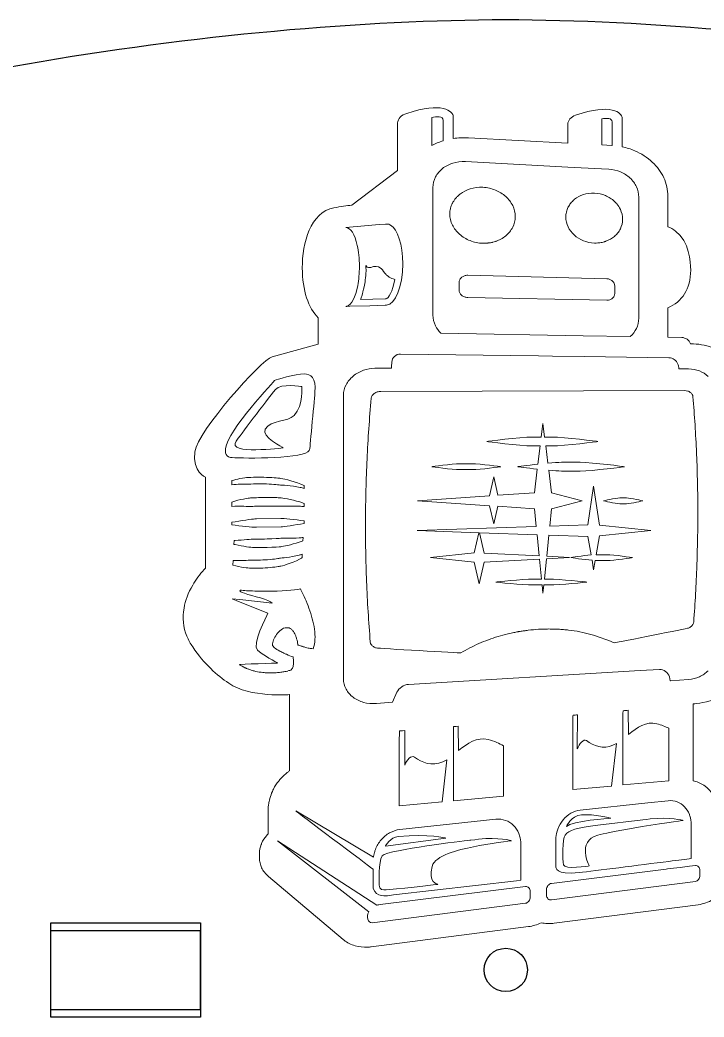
# Model space of a CAD drawing. Header units: millimetres. Extents: x 116 to 1400, y -150 to 993.
# Drawn here: x 1196 to 1241, y -14.9 to 50.6 of the extents above; entities that cross this region are included whole.
import ezdxf

# ---------------------------------------------------------------- set-up
doc = ezdxf.new("R2010")
doc.units = ezdxf.units.MM
for name, color, linetype in [('CHANGED_PARTS', 3, 'Continuous'), ('CUTS', 1, 'Continuous'), ('ORIGIONAL_PARTS_THAT_WERE_', 6, 'Continuous')]:
    doc.layers.add(name, color=color, linetype=linetype)
doc.layers.add('Text', color=5, linetype='Continuous', lineweight=0)

msp = doc.modelspace()

# ---------------------------------------------------------------- linework, layer by layer
at = {"layer": 'CHANGED_PARTS'}
for p, q in [((1198.045, -14.419), (1198.045, -9.219)), ((1198.045, -9.219), (1207.895, -9.219)), ((1207.895, -14.419), (1207.895, -9.219)), ((1198.045, -14.419), (1207.895, -14.419))]:
    msp.add_line(p, q, dxfattribs=at)
at = {"layer": 'CUTS', "color": 1}
for points in [[(1227.952, 50.624), (1209.422, 50.624), (1182.244, 46.526), (1168.112, 39.541)], [(1287.791, 39.541), (1273.66, 46.526), (1246.482, 50.624), (1227.952, 50.624)], [(1226.546, -11.819), (1226.546, -11.032), (1227.183, -10.395), (1227.97, -10.395)], [(1227.97, -10.395), (1228.757, -10.395), (1229.395, -11.032), (1229.395, -11.819)], [(1227.97, -13.244), (1227.183, -13.244), (1226.546, -12.606), (1226.546, -11.819)], [(1229.395, -11.819), (1229.395, -12.606), (1228.757, -13.244), (1227.97, -13.244)]]:
    msp.add_open_spline(points, degree=3, dxfattribs=at)
at = {"layer": 'ORIGIONAL_PARTS_THAT_WERE_', "color": 6}
msp.add_lwpolyline([(1198.045, -8.72), (1207.895, -8.72), (1207.895, -14.919), (1198.045, -14.919), (1198.045, -8.72), (1198.045, -8.72)], dxfattribs=at)
at = {"layer": 'Text', "color": 5}
for points in [[(1223.101, 42.364), (1223.101, 44.221), (1223.101, 44.221)], [(1224.517, 42.829), (1224.517, 44.272)], [(1234.946, 42.377), (1234.29, 42.412), (1234.29, 44.131), (1234.29, 44.13)], [(1235.63, 42.284), (1235.63, 44.169)], [(1220.861, 43.853), (1220.861, 40.955)], [(1232.052, 43.773), (1232.052, 42.53), (1225.515, 42.878)], [(1225.326, 41.312), (1232.052, 40.957), (1234.268, 40.841), (1234.755, 40.815)], [(1220.856, 40.735), (1217.844, 38.452)], [(1223.182, 31.228), (1223.182, 39.602)], [(1236.721, 38.98), (1236.721, 31.02)], [(1238.636, 37.026), (1238.636, 38.891), (1238.64, 39.032)], [(1217.447, 36.99), (1218.672, 37.089), (1218.672, 37.09)], [(1218.672, 37.09), (1219.652, 37.17), (1220.065, 37.203)], [(1234.618, 33.609), (1225.472, 33.839)], [(1224.906, 33.371), (1224.906, 32.873)], [(1235.146, 32.651), (1235.146, 33.131)], [(1218.411, 32.247), (1220.051, 32.297)], [(1225.472, 32.383), (1234.618, 32.2)], [(1220.058, 31.871), (1220.051, 31.871), (1219.029, 31.84), (1217.726, 31.8), (1217.462, 31.793)], [(1220.063, 31.871), (1220.061, 31.871)], [(1220.127, 31.875), (1220.127, 31.875), (1220.102, 31.875)], [(1239.546, 29.751), (1238.636, 29.767), (1238.636, 31.706)], [(1215.644, 31.038), (1215.644, 29.317), (1212.606, 28.489)], [(1236.162, 29.813), (1233.056, 29.869), (1223.698, 30.041)], [(1221.045, 28.662), (1230.135, 28.537), (1231.037, 28.525), (1233.177, 28.495), (1234.535, 28.476), (1238.706, 28.419)], [(1219.461, 27.738), (1220.454, 27.734)], [(1220.449, 27.852), (1220.472, 28.139)], [(1239.332, 27.888), (1239.354, 27.767)], [(1239.359, 27.684), (1239.998, 27.684)], [(1239.742, 26.262), (1219.759, 26.205)], [(1217.295, 7.327), (1217.295, 25.94)], [(1229.737, 23.209), (1230.31, 23.209), (1230.419, 24.092), (1230.528, 23.209), (1230.991, 23.209)], [(1230.091, 21.425), (1230.238, 22.622), (1229.737, 22.622)], [(1230.991, 22.622), (1230.6, 22.622), (1230.74, 21.492)], [(1229.782, 13.863), (1230.326, 13.863), (1230.193, 15.178), (1226.543, 14.98), (1226.22, 13.561), (1225.897, 14.98), (1223.023, 15.285), (1225.897, 15.589), (1226.2, 16.921), (1222.141, 17.059), (1229.976, 17.324), (1229.859, 18.488), (1227.445, 18.653), (1227.182, 17.498), (1226.91, 18.69), (1222.165, 19.016), (1226.896, 19.341), (1227.182, 20.598), (1227.46, 19.38), (1229.859, 19.545), (1230.05, 21.098)], [(1224.975, 21.448), (1225.757, 21.448)], [(1225.757, 21.068), (1224.975, 21.068)], [(1230.797, 21.023), (1230.979, 19.545), (1233.01, 19.016), (1230.979, 18.488), (1230.865, 17.354), (1233.372, 17.438), (1233.752, 19.975), (1234.136, 17.412), (1237.52, 17.059), (1234.13, 16.706), (1233.92, 15.474), (1233.924, 15.474), (1233.924, 15.473)], [(1231.65, 21.545), (1232.86, 21.545)], [(1232.86, 20.974), (1231.65, 20.974)], [(1208.22, 20.577), (1208.22, 16.222)], [(1209.947, 20.059), (1209.947, 20.342)], [(1211.017, 20.11), (1210.501, 20.105)], [(1214.707, 20.014), (1214.707, 19.828)], [(1235.47, 19.204), (1235.82, 19.204), (1235.82, 19.204)], [(1235.82, 19.204), (1235.912, 19.204)], [(1209.947, 18.642), (1209.947, 18.934)], [(1214.707, 18.845), (1214.707, 18.636)], [(1235.912, 18.823), (1235.47, 18.823)], [(1211.463, 17.822), (1211.577, 17.825), (1213.188, 17.856)], [(1214.707, 17.701), (1214.707, 17.521)], [(1209.947, 17.431), (1209.947, 17.605), (1209.947, 17.605)], [(1213.207, 17.308), (1211.577, 17.276), (1211.483, 17.272)], [(1210.086, 16.152), (1210.099, 16.408)], [(1214.641, 16.602), (1214.631, 16.387)], [(1226.24, 16.915), (1226.543, 15.584), (1230.171, 15.388), (1230.03, 16.787), (1226.24, 16.915)], [(1233.587, 15.457), (1233.379, 16.679), (1230.806, 16.766), (1230.665, 15.366), (1232.17, 15.285), (1230.648, 15.202), (1230.513, 13.863), (1230.81, 13.863)], [(1208.213, 16.091), (1208.224, 15.219)], [(1208.22, 15.133), (1208.22, 14.59)], [(1210.019, 14.792), (1210.033, 15.091)], [(1214.587, 15.509), (1214.576, 15.279)], [(1233.856, 15.095), (1233.752, 14.483), (1233.646, 15.107)], [(1233.924, 15.473), (1234.618, 15.473)], [(1234.618, 15.092), (1233.924, 15.092)], [(1230.81, 13.483), (1230.475, 13.483), (1230.419, 12.935), (1230.365, 13.483), (1229.782, 13.483)], [(1212.321, 11.622), (1210.399, 12.407), (1209.98, 12.577), (1210.475, 12.523), (1212.597, 12.292)], [(1231.357, 10.575), (1231.352, 10.575)], [(1228.788, 10.411), (1228.792, 10.411)], [(1215.313, 9.293), (1215.306, 9.293)], [(1210.808, 8.047), (1210.812, 8.047)], [(1238.078, 7.931), (1236.809, 7.855), (1221.569, 6.951)], [(1212.477, 7.702), (1212.473, 7.702)], [(1238.797, 7.188), (1238.735, 7.445)], [(1239.998, 7.264), (1238.8, 7.173)], [(1213.756, 6.276), (1213.756, 1.273)], [(1220.817, 6.434), (1220.522, 5.78)], [(1220.519, 5.772), (1219.461, 5.691)], [(1236.017, 5.248), (1236.052, 3.665)], [(1240.291, 0.616), (1240.291, 5.669)], [(1235.059, 2.968), (1235.252, 3.055), (1234.935, 0.266), (1232.385, 0.031), (1232.385, 4.799)], [(1232.692, 4.947), (1232.68, 2.715)], [(1235.677, 0.335), (1235.677, 5.09)], [(1224.538, -0.698), (1224.54, 4.17)], [(1224.834, 4.201), (1224.869, 2.594)], [(1238.702, 4.061), (1238.702, 0.614), (1235.677, 0.335), (1235.677, 0.335)], [(1223.827, 1.862), (1224.107, 1.988), (1223.786, -0.768), (1220.957, -1.029), (1220.957, 3.125), (1220.981, 3.888)], [(1221.343, 3.919), (1221.332, 1.636)], [(1227.823, 2.912), (1227.823, -0.395), (1224.538, -0.698), (1224.538, -0.698)], [(1232.873, -1.319), (1237.312, -0.843), (1238.652, -0.7)], [(1212.343, -1.321), (1212.343, -2.887)], [(1214.166, -1.37), (1219.273, -4.398), (1219.273, -4.398)], [(1221.013, -2.594), (1227.316, -1.92)], [(1237.47, -1.898), (1237.225, -1.927), (1236.998, -1.954), (1236.996, -1.954), (1234.021, -2.306)], [(1240.17, -2.261), (1240.17, -4.493)], [(1220.055, -3.686), (1224.027, -3.149)], [(1226.185, -3.232), (1225.94, -3.261), (1225.675, -3.292), (1225.672, -3.292)], [(1231.27, -5.043), (1231.27, -3.272)], [(1218.966, -7.997), (1212.962, -3.345), (1219.486, -7.562)], [(1228.965, -3.539), (1228.965, -5.924), (1228.678, -5.958), (1220.586, -6.894), (1220.198, -6.94)], [(1211.774, -4.155), (1211.774, -4.458)], [(1219.262, -6.475), (1219.262, -5.208)], [(1230.977, -6.133), (1238.515, -5.196), (1238.62, -5.181), (1238.777, -5.164), (1239.444, -5.081), (1240.06, -5.003), (1240.445, -4.955), (1240.445, -4.955)], [(1212.365, -5.68), (1217.281, -9.814)], [(1240.741, -5.28), (1240.741, -5.613)], [(1219.72, -7.53), (1229.265, -6.345)], [(1230.655, -6.892), (1230.655, -6.545)], [(1240.445, -6.008), (1230.977, -7.222)], [(1229.589, -6.68), (1229.589, -7.027), (1229.589, -7.027)], [(1229.265, -7.442), (1219.186, -8.736)], [(1231.166, -8.753), (1240.629, -7.532)], [(1219.129, -10.307), (1229.462, -8.972)]]:
    msp.add_lwpolyline(points, dxfattribs=at)
for points in [[(1224.517, 44.272), (1224.517, 44.628), (1223.787, 45.265), (1221.457, 44.478)], [(1235.63, 44.169), (1235.63, 44.525), (1234.9, 45.162), (1232.57, 44.375)], [(1221.457, 44.478), (1221.128, 44.396), (1220.861, 44.117), (1220.861, 43.853)], [(1223.101, 44.221), (1223.424, 44.281), (1223.856, 44.307), (1223.856, 44.02)], [(1223.856, 44.02), (1223.856, 43.716), (1223.858, 43.08), (1223.86, 42.681)], [(1232.555, 44.368), (1232.27, 44.261), (1232.052, 44.012), (1232.052, 43.773)], [(1232.57, 44.375), (1232.562, 44.372), (1232.559, 44.371), (1232.555, 44.368)], [(1234.29, 44.13), (1234.601, 44.179), (1234.967, 44.181), (1234.967, 43.916)], [(1234.967, 43.916), (1234.967, 43.553), (1234.973, 42.712), (1234.973, 42.374)], [(1223.859, 42.681), (1223.592, 42.599), (1223.34, 42.491), (1223.101, 42.364)], [(1225.515, 42.878), (1225.175, 42.897), (1224.841, 42.878), (1224.517, 42.829)], [(1234.973, 42.374), (1234.964, 42.374), (1234.955, 42.377), (1234.946, 42.377)], [(1236.461, 42.027), (1236.195, 42.141), (1235.917, 42.224), (1235.63, 42.284)], [(1237.614, 41.28), (1237.285, 41.59), (1236.896, 41.842), (1236.461, 42.027)], [(1224.497, 41.213), (1224.752, 41.292), (1225.032, 41.327), (1225.326, 41.312)], [(1220.861, 40.955), (1220.861, 40.891), (1220.856, 40.735), (1220.856, 40.735)], [(1223.352, 40.303), (1223.462, 40.515), (1223.619, 40.703), (1223.814, 40.858)], [(1223.814, 40.858), (1224.009, 41.013), (1224.24, 41.134), (1224.497, 41.213)], [(1234.755, 40.815), (1235.03, 40.804), (1235.287, 40.739), (1235.523, 40.638)], [(1235.523, 40.638), (1235.759, 40.538), (1235.971, 40.401), (1236.148, 40.233)], [(1238.366, 40.256), (1238.19, 40.632), (1237.937, 40.977), (1237.614, 41.28)], [(1223.182, 39.602), (1223.182, 39.853), (1223.243, 40.088), (1223.352, 40.303)], [(1236.148, 40.233), (1236.326, 40.068), (1236.47, 39.874), (1236.567, 39.661)], [(1238.64, 39.032), (1238.64, 39.451), (1238.547, 39.863), (1238.366, 40.256)], [(1225.622, 39.514), (1225.387, 39.442), (1225.177, 39.329), (1224.993, 39.191)], [(1226.461, 39.622), (1226.166, 39.634), (1225.881, 39.597), (1225.622, 39.514)], [(1227.296, 39.439), (1227.04, 39.543), (1226.757, 39.608), (1226.461, 39.622)], [(1227.974, 39.016), (1227.781, 39.19), (1227.552, 39.333), (1227.296, 39.439)], [(1236.567, 39.661), (1236.667, 39.448), (1236.721, 39.218), (1236.721, 38.98)], [(1224.572, 38.746), (1224.539, 38.697), (1224.502, 38.652), (1224.475, 38.599)], [(1224.702, 38.925), (1224.653, 38.868), (1224.613, 38.807), (1224.572, 38.746)], [(1224.827, 39.049), (1224.786, 39.008), (1224.74, 38.968), (1224.702, 38.925)], [(1224.932, 39.152), (1224.894, 39.119), (1224.864, 39.082), (1224.827, 39.049)], [(1224.993, 39.191), (1224.972, 39.176), (1224.951, 39.167), (1224.932, 39.152)], [(1228.429, 38.416), (1228.322, 38.638), (1228.164, 38.842), (1227.974, 39.016)], [(1232.458, 38.797), (1232.386, 38.733), (1232.317, 38.667), (1232.255, 38.592)], [(1232.478, 38.817), (1232.47, 38.811), (1232.465, 38.802), (1232.458, 38.797)], [(1232.505, 38.836), (1232.497, 38.829), (1232.486, 38.824), (1232.478, 38.817)], [(1233.077, 39.143), (1232.862, 39.073), (1232.671, 38.967), (1232.505, 38.836)], [(1233.805, 39.238), (1233.548, 39.251), (1233.301, 39.216), (1233.077, 39.143)], [(1234.528, 39.077), (1234.307, 39.17), (1234.063, 39.225), (1233.805, 39.238)], [(1234.842, 38.912), (1234.743, 38.975), (1234.639, 39.031), (1234.528, 39.077)], [(1235.118, 38.7), (1235.033, 38.777), (1234.941, 38.848), (1234.842, 38.912)], [(1235.267, 38.542), (1235.22, 38.596), (1235.171, 38.65), (1235.118, 38.7)], [(1216.673, 38.276), (1215.124, 37.985), (1214.582, 35.966), (1214.587, 34.323)], [(1217.844, 38.452), (1217.514, 38.417), (1217.13, 38.36), (1216.673, 38.276)], [(1224.335, 38.218), (1224.309, 38.107), (1224.291, 37.989), (1224.291, 37.869)], [(1224.34, 38.252), (1224.339, 38.24), (1224.336, 38.229), (1224.335, 38.218)], [(1224.454, 38.558), (1224.406, 38.46), (1224.367, 38.358), (1224.34, 38.252)], [(1224.464, 38.584), (1224.46, 38.574), (1224.459, 38.565), (1224.454, 38.558)], [(1224.475, 38.599), (1224.472, 38.593), (1224.468, 38.588), (1224.464, 38.584)], [(1228.596, 37.698), (1228.596, 37.95), (1228.535, 38.193), (1228.429, 38.416)], [(1232.067, 38.295), (1232.024, 38.205), (1231.991, 38.111), (1231.965, 38.015)], [(1232.071, 38.31), (1232.07, 38.306), (1232.069, 38.3), (1232.067, 38.295)], [(1232.088, 38.335), (1232.084, 38.326), (1232.076, 38.32), (1232.071, 38.31)], [(1232.231, 38.558), (1232.178, 38.489), (1232.129, 38.413), (1232.088, 38.335)], [(1232.255, 38.592), (1232.248, 38.582), (1232.239, 38.569), (1232.231, 38.558)], [(1235.271, 38.538), (1235.269, 38.538), (1235.269, 38.541), (1235.267, 38.542)], [(1235.513, 38.164), (1235.452, 38.298), (1235.367, 38.422), (1235.271, 38.538)], [(1235.658, 37.525), (1235.658, 37.75), (1235.606, 37.967), (1235.513, 38.164)], [(1224.291, 37.869), (1224.291, 37.615), (1224.353, 37.37), (1224.464, 37.144)], [(1228.429, 36.997), (1228.535, 37.21), (1228.596, 37.447), (1228.596, 37.698)], [(1231.96, 37.984), (1231.938, 37.883), (1231.924, 37.779), (1231.924, 37.674)], [(1231.924, 37.674), (1231.924, 37.446), (1231.977, 37.228), (1232.071, 37.027)], [(1231.965, 38.015), (1231.963, 38.005), (1231.962, 37.994), (1231.96, 37.984)], [(1235.513, 36.899), (1235.606, 37.089), (1235.658, 37.302), (1235.658, 37.525)], [(1218.206, 35.804), (1218.045, 36.52), (1217.764, 36.985), (1217.447, 36.99)], [(1220.065, 37.203), (1220.08, 37.207), (1220.095, 37.207), (1220.11, 37.207)], [(1220.11, 37.207), (1220.124, 37.207), (1220.139, 37.21), (1220.154, 37.21)], [(1220.154, 37.21), (1220.238, 37.207), (1220.319, 37.183), (1220.398, 37.136)], [(1220.398, 37.136), (1220.856, 36.86), (1221.199, 35.853), (1221.197, 34.59)], [(1224.464, 37.144), (1224.575, 36.918), (1224.735, 36.712), (1224.932, 36.538)], [(1227.974, 36.432), (1228.164, 36.591), (1228.322, 36.781), (1228.429, 36.997)], [(1232.071, 37.027), (1232.168, 36.826), (1232.306, 36.642), (1232.478, 36.488)], [(1235.325, 36.608), (1235.4, 36.699), (1235.462, 36.796), (1235.513, 36.899)], [(1239.149, 36.75), (1238.995, 36.867), (1238.82, 36.958), (1238.636, 37.026)], [(1240.138, 34.184), (1240.138, 34.725), (1240.045, 36.06), (1239.149, 36.75)], [(1224.932, 36.538), (1225.129, 36.363), (1225.363, 36.221), (1225.622, 36.117)], [(1225.622, 36.117), (1225.881, 36.015), (1226.166, 35.954), (1226.461, 35.944)], [(1227.11, 36.009), (1227.174, 36.026), (1227.235, 36.043), (1227.296, 36.062)], [(1227.296, 36.062), (1227.309, 36.067), (1227.322, 36.074), (1227.334, 36.08)], [(1227.334, 36.08), (1227.442, 36.116), (1227.547, 36.161), (1227.645, 36.214)], [(1227.645, 36.214), (1227.649, 36.214), (1227.655, 36.218), (1227.66, 36.221)], [(1227.66, 36.221), (1227.772, 36.281), (1227.878, 36.352), (1227.974, 36.432)], [(1232.478, 36.488), (1232.649, 36.332), (1232.85, 36.204), (1233.077, 36.113)], [(1233.077, 36.113), (1233.301, 36.023), (1233.548, 35.968), (1233.805, 35.959)], [(1234.459, 36.044), (1234.477, 36.049), (1234.496, 36.055), (1234.513, 36.06)], [(1234.513, 36.06), (1234.518, 36.063), (1234.524, 36.064), (1234.528, 36.065)], [(1234.528, 36.065), (1234.539, 36.069), (1234.547, 36.073), (1234.556, 36.078)], [(1234.556, 36.078), (1234.767, 36.152), (1234.958, 36.259), (1235.118, 36.394)], [(1235.118, 36.394), (1235.194, 36.46), (1235.262, 36.532), (1235.325, 36.608)], [(1218.348, 34.433), (1218.347, 34.944), (1218.295, 35.411), (1218.206, 35.804)], [(1226.461, 35.944), (1226.561, 35.941), (1226.659, 35.944), (1226.755, 35.954)], [(1226.755, 35.954), (1226.777, 35.958), (1226.8, 35.958), (1226.822, 35.962)], [(1226.822, 35.962), (1226.918, 35.971), (1227.01, 35.986), (1227.099, 36.005)], [(1227.099, 36.005), (1227.104, 36.009), (1227.106, 36.009), (1227.11, 36.009)], [(1233.805, 35.959), (1233.88, 35.956), (1233.953, 35.959), (1234.025, 35.966)], [(1234.025, 35.966), (1234.047, 35.966), (1234.07, 35.97), (1234.094, 35.971)], [(1234.094, 35.971), (1234.144, 35.978), (1234.193, 35.984), (1234.241, 35.992)], [(1234.241, 35.992), (1234.265, 35.998), (1234.288, 36.002), (1234.311, 36.005)], [(1234.311, 36.005), (1234.361, 36.017), (1234.412, 36.031), (1234.459, 36.044)], [(1214.587, 34.323), (1214.596, 32.842), (1214.988, 31.682), (1215.644, 31.038)], [(1218.234, 33.16), (1218.308, 33.536), (1218.349, 33.969), (1218.348, 34.433)], [(1218.784, 34.118), (1218.782, 33.725), (1218.701, 33.33), (1218.652, 33.08)], [(1219.093, 34.356), (1219.069, 34.344), (1218.858, 34.298), (1218.76, 34.485)], [(1218.76, 34.485), (1218.778, 34.365), (1218.784, 34.242), (1218.784, 34.118)], [(1219.775, 34.292), (1219.568, 34.462), (1219.314, 34.463), (1219.093, 34.356)], [(1220.098, 33.882), (1219.969, 33.999), (1219.912, 34.179), (1219.775, 34.292)], [(1221.197, 34.59), (1221.194, 33.098), (1220.708, 31.919), (1220.127, 31.875)], [(1238.636, 31.706), (1239.566, 32.077), (1240.138, 32.939), (1240.138, 34.184)], [(1220.232, 33.771), (1220.187, 33.804), (1220.142, 33.84), (1220.098, 33.882)], [(1220.098, 32.299), (1220.241, 32.314), (1220.533, 32.759), (1220.681, 33.562)], [(1220.567, 33.599), (1220.451, 33.639), (1220.339, 33.694), (1220.232, 33.771)], [(1220.681, 33.562), (1220.642, 33.573), (1220.604, 33.586), (1220.567, 33.599)], [(1224.947, 33.544), (1224.921, 33.49), (1224.906, 33.434), (1224.906, 33.371)], [(1224.95, 33.557), (1224.948, 33.553), (1224.949, 33.549), (1224.947, 33.544)], [(1224.953, 33.56), (1224.953, 33.56), (1224.95, 33.56), (1224.95, 33.557)], [(1225.068, 33.702), (1225.02, 33.661), (1224.981, 33.616), (1224.953, 33.56)], [(1225.072, 33.707), (1225.07, 33.707), (1225.07, 33.704), (1225.068, 33.702)], [(1225.082, 33.713), (1225.078, 33.709), (1225.074, 33.709), (1225.072, 33.707)], [(1225.251, 33.806), (1225.188, 33.785), (1225.132, 33.752), (1225.082, 33.713)], [(1225.472, 33.839), (1225.393, 33.842), (1225.319, 33.829), (1225.251, 33.806)], [(1234.822, 33.568), (1234.76, 33.592), (1234.69, 33.609), (1234.618, 33.609)], [(1234.99, 33.464), (1234.943, 33.506), (1234.886, 33.543), (1234.822, 33.568)], [(1235.104, 33.312), (1235.076, 33.37), (1235.039, 33.421), (1234.99, 33.464)], [(1217.516, 31.804), (1217.824, 31.894), (1218.091, 32.414), (1218.234, 33.16)], [(1218.652, 33.08), (1218.61, 32.858), (1218.557, 32.656), (1218.496, 32.475)], [(1224.906, 32.873), (1224.906, 32.806), (1224.921, 32.743), (1224.95, 32.684)], [(1235.146, 33.131), (1235.146, 33.194), (1235.13, 33.256), (1235.104, 33.312)], [(1218.496, 32.475), (1218.47, 32.396), (1218.442, 32.318), (1218.411, 32.247)], [(1220.051, 32.297), (1220.066, 32.3), (1220.082, 32.3), (1220.098, 32.3)], [(1224.95, 32.684), (1224.979, 32.627), (1225.02, 32.573), (1225.072, 32.529)], [(1225.072, 32.529), (1225.123, 32.485), (1225.183, 32.448), (1225.251, 32.424)], [(1225.251, 32.424), (1225.319, 32.398), (1225.393, 32.383), (1225.472, 32.383)], [(1234.618, 32.2), (1234.69, 32.2), (1234.76, 32.21), (1234.822, 32.232)], [(1234.822, 32.232), (1234.886, 32.254), (1234.943, 32.287), (1234.99, 32.328)], [(1234.99, 32.328), (1235.039, 32.368), (1235.076, 32.418), (1235.104, 32.472)], [(1235.104, 32.472), (1235.13, 32.527), (1235.146, 32.587), (1235.146, 32.651)], [(1217.462, 31.793), (1217.481, 31.797), (1217.498, 31.8), (1217.516, 31.804)], [(1220.061, 31.871), (1220.059, 31.871), (1220.059, 31.871), (1220.058, 31.871)], [(1220.102, 31.875), (1220.089, 31.875), (1220.077, 31.871), (1220.063, 31.871)], [(1223.352, 30.517), (1223.243, 30.736), (1223.182, 30.977), (1223.182, 31.228)], [(1236.721, 31.02), (1236.721, 30.781), (1236.667, 30.553), (1236.567, 30.347)], [(1223.698, 30.041), (1223.556, 30.182), (1223.438, 30.342), (1223.352, 30.517)], [(1236.567, 30.347), (1236.472, 30.147), (1236.332, 29.966), (1236.162, 29.813)], [(1240.13, 29.342), (1240.034, 29.57), (1239.794, 29.746), (1239.546, 29.751)], [(1241.538, 29.094), (1241.092, 29.253), (1240.616, 29.335), (1240.13, 29.342)], [(1212.606, 28.489), (1211.892, 28.266), (1207.706, 23.611), (1207.528, 22.243)], [(1220.472, 28.139), (1220.494, 28.43), (1220.753, 28.666), (1221.045, 28.662)], [(1238.706, 28.419), (1238.957, 28.415), (1239.199, 28.237), (1239.296, 28.006)], [(1217.934, 27.214), (1218.131, 27.376), (1218.363, 27.509), (1218.621, 27.599)], [(1218.621, 27.599), (1218.851, 27.679), (1219.102, 27.725), (1219.364, 27.734)], [(1219.364, 27.734), (1219.396, 27.734), (1219.428, 27.738), (1219.461, 27.738)], [(1220.454, 27.734), (1220.448, 27.772), (1220.446, 27.812), (1220.449, 27.852)], [(1239.296, 28.006), (1239.313, 27.968), (1239.324, 27.928), (1239.332, 27.888)], [(1239.354, 27.767), (1239.359, 27.739), (1239.359, 27.711), (1239.359, 27.684)], [(1239.998, 27.684), (1240.251, 27.681), (1240.492, 27.636), (1240.712, 27.551)], [(1240.712, 27.551), (1240.931, 27.467), (1241.128, 27.346), (1241.295, 27.196)], [(1209.534, 22.453), (1209.678, 23.636), (1212.805, 26.955), (1212.805, 26.955)], [(1212.805, 26.955), (1212.805, 26.955), (1214.157, 27.36), (1214.723, 27.36)], [(1214.723, 27.36), (1215.131, 27.36), (1215.516, 27.092), (1215.425, 26.164)], [(1217.467, 26.642), (1217.577, 26.858), (1217.736, 27.052), (1217.934, 27.214)], [(1212.83, 26.334), (1212.193, 25.562), (1210.425, 23.198), (1210.24, 22.937)], [(1214.557, 26.521), (1214.557, 26.521), (1213.187, 26.764), (1212.83, 26.334)], [(1214.05, 24.625), (1214.695, 25.343), (1214.557, 26.521), (1214.557, 26.521)], [(1217.295, 25.94), (1217.295, 26.189), (1217.357, 26.427), (1217.467, 26.642)], [(1239.943, 26.23), (1239.88, 26.252), (1239.812, 26.264), (1239.742, 26.262)], [(1240.113, 26.141), (1240.064, 26.178), (1240.006, 26.209), (1239.943, 26.23)], [(1215.425, 26.164), (1215.408, 25.994), (1215.083, 22.436), (1215.083, 22.436)], [(1219.123, 25.754), (1219.003, 24.425), (1218.911, 23.089), (1218.849, 21.753)], [(1219.186, 25.93), (1219.151, 25.875), (1219.129, 25.816), (1219.123, 25.754)], [(1219.327, 26.071), (1219.268, 26.032), (1219.22, 25.983), (1219.186, 25.93)], [(1219.525, 26.171), (1219.452, 26.147), (1219.384, 26.113), (1219.327, 26.071)], [(1219.759, 26.205), (1219.677, 26.205), (1219.598, 26.192), (1219.525, 26.171)], [(1240.234, 26.01), (1240.203, 26.059), (1240.162, 26.105), (1240.113, 26.141)], [(1240.287, 25.848), (1240.283, 25.907), (1240.263, 25.96), (1240.234, 26.01)], [(1240.521, 22.163), (1240.466, 23.396), (1240.391, 24.625), (1240.287, 25.851)], [(1212.154, 23.724), (1212.516, 24.367), (1213.647, 24.177), (1214.05, 24.625)], [(1213.338, 22.505), (1213.338, 22.505), (1211.871, 23.219), (1212.154, 23.724)], [(1226.739, 22.914), (1226.739, 22.914), (1228.852, 23.209), (1229.737, 23.209)], [(1230.991, 23.209), (1231.852, 23.209), (1234.028, 22.914), (1234.028, 22.914)], [(1209.539, 22.177), (1209.53, 22.227), (1209.534, 22.453), (1209.534, 22.453)], [(1210.24, 22.937), (1209.584, 21.998), (1213.338, 22.505), (1213.338, 22.505)], [(1215.041, 22.329), (1215.019, 22.295), (1214.986, 22.261), (1214.949, 22.232)], [(1215.083, 22.436), (1215.078, 22.401), (1215.064, 22.364), (1215.041, 22.329)], [(1229.737, 22.622), (1228.876, 22.622), (1226.739, 22.914), (1226.739, 22.914)], [(1234.028, 22.914), (1234.028, 22.914), (1231.874, 22.622), (1230.991, 22.622)], [(1207.528, 22.243), (1207.349, 20.874), (1208.22, 20.577), (1208.22, 20.577)], [(1209.861, 21.866), (1209.683, 21.897), (1209.572, 22.024), (1209.539, 22.177)], [(1214.949, 22.232), (1214.398, 21.752), (1210.206, 21.807), (1209.861, 21.866)], [(1218.849, 21.753), (1218.785, 20.415), (1218.752, 19.074), (1218.746, 17.736)], [(1240.605, 18.464), (1240.603, 19.699), (1240.574, 20.931), (1240.521, 22.163)], [(1223.106, 21.256), (1223.106, 21.256), (1224.424, 21.448), (1224.975, 21.448)], [(1224.975, 21.068), (1224.439, 21.068), (1223.106, 21.256), (1223.106, 21.256)], [(1225.757, 21.448), (1226.294, 21.448), (1227.651, 21.256), (1227.651, 21.256)], [(1227.651, 21.256), (1227.651, 21.256), (1226.308, 21.068), (1225.757, 21.068)], [(1228.757, 21.258), (1228.757, 21.258), (1229.385, 21.347), (1230.091, 21.425)], [(1230.05, 21.098), (1229.363, 21.175), (1228.757, 21.258), (1228.757, 21.258)], [(1230.74, 21.492), (1231.088, 21.522), (1231.414, 21.545), (1231.65, 21.545)], [(1231.65, 20.974), (1231.431, 20.974), (1231.126, 20.995), (1230.797, 21.023)], [(1232.86, 21.545), (1233.691, 21.545), (1235.791, 21.258), (1235.791, 21.258)], [(1235.791, 21.258), (1235.791, 21.258), (1233.714, 20.974), (1232.86, 20.974)], [(1209.947, 20.342), (1210.135, 20.402), (1210.318, 20.441), (1210.476, 20.474)], [(1210.476, 20.474), (1210.735, 20.522), (1210.934, 20.544), (1211.003, 20.548)], [(1211.003, 20.548), (1211.049, 20.552), (1211.283, 20.562), (1211.577, 20.566)], [(1211.577, 20.566), (1211.727, 20.569), (1211.89, 20.569), (1212.055, 20.562)], [(1212.055, 20.562), (1212.547, 20.554), (1213.039, 20.504), (1213.108, 20.495)], [(1213.108, 20.495), (1213.244, 20.479), (1213.902, 20.358), (1214.5, 20.109)], [(1210.501, 20.105), (1210.335, 20.099), (1210.141, 20.089), (1209.947, 20.059)], [(1211.577, 20.126), (1211.289, 20.123), (1211.061, 20.112), (1211.017, 20.11)], [(1212.048, 20.126), (1211.886, 20.13), (1211.724, 20.13), (1211.577, 20.126)], [(1213.078, 20.06), (1213.012, 20.07), (1212.531, 20.118), (1212.048, 20.126)], [(1214.457, 19.898), (1213.858, 20.035), (1213.212, 20.044), (1213.078, 20.06)], [(1214.707, 19.828), (1214.626, 19.853), (1214.542, 19.876), (1214.457, 19.896)], [(1214.5, 20.109), (1214.57, 20.078), (1214.64, 20.047), (1214.707, 20.014)], [(1209.947, 18.934), (1210.498, 19.112), (1211.069, 19.192), (1211.192, 19.204)], [(1211.192, 19.204), (1211.226, 19.207), (1211.377, 19.213), (1211.577, 19.22)], [(1211.577, 19.22), (1211.747, 19.227), (1211.952, 19.233), (1212.159, 19.234)], [(1212.159, 19.234), (1212.61, 19.24), (1213.063, 19.219), (1213.127, 19.217)], [(1213.127, 19.217), (1213.254, 19.209), (1213.858, 19.114), (1214.424, 18.942)], [(1234.412, 19.014), (1234.412, 19.014), (1235.158, 19.204), (1235.47, 19.204)], [(1235.47, 18.823), (1235.166, 18.823), (1234.412, 19.014), (1234.412, 19.014)], [(1235.912, 19.204), (1236.217, 19.204), (1236.986, 19.014), (1236.986, 19.014)], [(1236.986, 19.014), (1236.986, 19.014), (1236.225, 18.823), (1235.912, 18.823)], [(1211.202, 18.642), (1211.08, 18.632), (1210.499, 18.683), (1209.947, 18.642)], [(1211.577, 18.659), (1211.382, 18.651), (1211.236, 18.645), (1211.202, 18.642)], [(1212.16, 18.672), (1211.952, 18.672), (1211.747, 18.665), (1211.577, 18.659)], [(1213.117, 18.654), (1213.054, 18.659), (1212.608, 18.677), (1212.16, 18.672)], [(1214.405, 18.662), (1213.84, 18.693), (1213.243, 18.648), (1213.117, 18.654)], [(1214.707, 18.636), (1214.61, 18.647), (1214.509, 18.657), (1214.405, 18.662)], [(1214.424, 18.942), (1214.521, 18.913), (1214.616, 18.88), (1214.707, 18.846)], [(1240.544, 14.761), (1240.591, 15.995), (1240.61, 17.231), (1240.605, 18.464)], [(1209.947, 17.605), (1210.528, 17.698), (1211.323, 17.819), (1211.463, 17.822)], [(1213.188, 17.856), (1213.328, 17.86), (1214.122, 17.77), (1214.707, 17.701)], [(1218.746, 17.736), (1218.742, 16.396), (1218.766, 15.056), (1218.818, 13.722)], [(1211.483, 17.272), (1211.341, 17.269), (1210.534, 17.361), (1209.947, 17.431)], [(1214.707, 17.521), (1214.128, 17.429), (1213.347, 17.31), (1213.207, 17.308)], [(1210.099, 16.408), (1210.125, 16.408), (1210.151, 16.411), (1210.178, 16.411)], [(1210.178, 16.411), (1210.708, 16.442), (1211.27, 16.503), (1211.386, 16.5)], [(1211.386, 16.5), (1211.412, 16.5), (1211.515, 16.5), (1211.655, 16.497)], [(1211.655, 16.497), (1211.825, 16.497), (1212.052, 16.497), (1212.28, 16.506)], [(1212.28, 16.506), (1212.698, 16.515), (1213.114, 16.546), (1213.174, 16.552)], [(1213.174, 16.552), (1213.29, 16.563), (1213.848, 16.535), (1214.377, 16.574)], [(1214.377, 16.574), (1214.467, 16.58), (1214.556, 16.59), (1214.641, 16.602)], [(1214.631, 16.387), (1214.553, 16.357), (1214.473, 16.326), (1214.392, 16.298)], [(1208.22, 16.222), (1208.216, 16.179), (1208.213, 16.135), (1208.213, 16.091)], [(1210.166, 16.134), (1210.139, 16.139), (1210.112, 16.146), (1210.086, 16.152)], [(1211.374, 15.946), (1211.255, 15.949), (1210.696, 16.025), (1210.166, 16.134)], [(1211.625, 15.942), (1211.494, 15.942), (1211.4, 15.946), (1211.374, 15.946)], [(1212.276, 15.95), (1212.035, 15.942), (1211.797, 15.941), (1211.625, 15.942)], [(1213.179, 15.998), (1213.12, 15.992), (1212.698, 15.96), (1212.276, 15.95)], [(1214.392, 16.298), (1213.862, 16.12), (1213.298, 16.008), (1213.179, 15.998)], [(1208.224, 15.219), (1208.222, 15.191), (1208.22, 15.162), (1208.22, 15.133)], [(1210.033, 15.091), (1210.548, 15.059), (1211.066, 15.122), (1211.18, 15.113)], [(1211.18, 15.113), (1211.215, 15.113), (1211.375, 15.109), (1211.587, 15.113)], [(1211.587, 15.113), (1211.749, 15.117), (1211.942, 15.12), (1212.137, 15.133)], [(1212.137, 15.133), (1212.584, 15.158), (1213.03, 15.226), (1213.091, 15.238)], [(1213.091, 15.238), (1213.215, 15.26), (1213.815, 15.284), (1214.373, 15.442)], [(1214.41, 15.184), (1213.852, 14.889), (1213.244, 14.731), (1213.117, 14.71)], [(1214.373, 15.442), (1214.445, 15.462), (1214.518, 15.486), (1214.587, 15.512)], [(1214.576, 15.279), (1214.522, 15.245), (1214.466, 15.213), (1214.41, 15.184)], [(1232.262, 15.284), (1232.262, 15.284), (1233.034, 15.409), (1233.587, 15.457)], [(1233.646, 15.107), (1233.096, 15.15), (1232.262, 15.284), (1232.262, 15.284)], [(1233.924, 15.092), (1233.902, 15.092), (1233.879, 15.092), (1233.856, 15.095)], [(1234.618, 15.473), (1235.096, 15.473), (1236.301, 15.282), (1236.301, 15.282)], [(1236.301, 15.282), (1236.301, 15.282), (1235.108, 15.092), (1234.618, 15.092)], [(1208.141, 14.502), (1207.844, 14.168), (1207.587, 13.819), (1207.379, 13.463)], [(1208.22, 14.59), (1208.195, 14.561), (1208.167, 14.532), (1208.141, 14.502)], [(1211.168, 14.585), (1211.052, 14.595), (1210.54, 14.641), (1210.019, 14.792)], [(1211.561, 14.582), (1211.356, 14.578), (1211.203, 14.582), (1211.168, 14.585)], [(1212.142, 14.603), (1211.935, 14.589), (1211.731, 14.584), (1211.561, 14.582)], [(1213.117, 14.71), (1213.053, 14.697), (1212.597, 14.629), (1212.142, 14.603)], [(1240.335, 11.058), (1240.43, 12.29), (1240.5, 13.525), (1240.544, 14.761)], [(1227.323, 13.672), (1227.323, 13.672), (1229.058, 13.863), (1229.782, 13.863)], [(1230.81, 13.863), (1231.516, 13.863), (1233.301, 13.672), (1233.301, 13.672)], [(1207.379, 13.463), (1207.086, 12.966), (1206.894, 12.462), (1206.809, 11.968)], [(1210.779, 12.936), (1210.569, 13.007), (1210.445, 13.075), (1210.5, 13.137)], [(1210.5, 13.137), (1210.502, 13.141), (1210.504, 13.142), (1210.506, 13.144)], [(1210.506, 13.144), (1210.62, 13.129), (1210.759, 13.116), (1210.927, 13.107)], [(1212.179, 13.075), (1213.274, 13.075), (1214.003, 13.132), (1214.476, 13.219)], [(1214.476, 13.219), (1214.491, 13.187), (1214.507, 13.156), (1214.523, 13.123)], [(1214.523, 13.123), (1214.682, 12.8), (1214.868, 12.392), (1215.028, 11.949)], [(1218.818, 13.722), (1218.87, 12.388), (1218.952, 11.059), (1219.062, 9.736)], [(1229.782, 13.483), (1229.075, 13.483), (1227.323, 13.672), (1227.323, 13.672)], [(1233.301, 13.672), (1233.301, 13.672), (1231.535, 13.483), (1230.81, 13.483)], [(1212.597, 12.292), (1212.448, 12.533), (1211.323, 12.75), (1210.779, 12.936)], [(1210.927, 13.107), (1211.24, 13.087), (1211.65, 13.075), (1212.179, 13.075)], [(1206.809, 11.968), (1206.695, 11.326), (1206.759, 10.703), (1206.999, 10.123)], [(1215.028, 11.949), (1215.187, 11.508), (1215.324, 11.031), (1215.388, 10.573)], [(1211.643, 9.205), (1211.262, 9.573), (1212.23, 11.4), (1212.321, 11.622)], [(1213.194, 10.538), (1213.085, 10.458), (1212.985, 10.352), (1212.901, 10.235)], [(1213.545, 10.676), (1213.423, 10.668), (1213.302, 10.617), (1213.194, 10.538)], [(1213.717, 10.656), (1213.663, 10.673), (1213.604, 10.68), (1213.545, 10.676)], [(1213.872, 10.574), (1213.822, 10.612), (1213.771, 10.639), (1213.717, 10.656)], [(1214.006, 10.429), (1213.964, 10.488), (1213.919, 10.536), (1213.872, 10.574)], [(1215.388, 10.573), (1215.451, 10.115), (1215.444, 9.672), (1215.313, 9.293)], [(1229.302, 10.486), (1229.353, 10.492), (1229.404, 10.502), (1229.455, 10.508)], [(1229.455, 10.508), (1229.676, 10.535), (1229.899, 10.556), (1230.123, 10.569)], [(1230.123, 10.569), (1230.326, 10.582), (1230.527, 10.588), (1230.727, 10.589)], [(1230.727, 10.589), (1230.784, 10.592), (1230.84, 10.589), (1230.896, 10.589)], [(1230.896, 10.589), (1231.05, 10.589), (1231.204, 10.584), (1231.357, 10.575)], [(1231.352, 10.575), (1231.386, 10.575), (1231.421, 10.575), (1231.454, 10.575)], [(1231.454, 10.575), (1231.472, 10.572), (1231.488, 10.572), (1231.503, 10.57)], [(1231.503, 10.57), (1231.503, 10.57), (1231.502, 10.57), (1231.5, 10.57)], [(1231.5, 10.57), (1231.618, 10.564), (1231.732, 10.551), (1231.849, 10.542)], [(1231.849, 10.542), (1231.932, 10.534), (1232.016, 10.528), (1232.099, 10.519)], [(1232.099, 10.519), (1233.659, 10.36), (1235.102, 9.675), (1235.102, 9.675)], [(1235.102, 9.675), (1235.499, 9.753), (1239.931, 10.624), (1239.994, 10.651)], [(1239.994, 10.651), (1240.058, 10.676), (1240.115, 10.71), (1240.165, 10.751)], [(1240.165, 10.751), (1240.214, 10.792), (1240.255, 10.839), (1240.284, 10.89)], [(1240.284, 10.89), (1240.312, 10.944), (1240.331, 10.999), (1240.335, 11.058)], [(1206.999, 10.123), (1207.103, 9.868), (1207.236, 9.633), (1207.383, 9.41)], [(1212.702, 9.871), (1212.655, 9.752), (1212.628, 9.639), (1212.628, 9.552)], [(1212.901, 10.235), (1212.818, 10.117), (1212.75, 9.991), (1212.702, 9.871)], [(1214.122, 10.224), (1214.085, 10.303), (1214.047, 10.371), (1214.006, 10.429)], [(1214.187, 10.045), (1214.168, 10.11), (1214.147, 10.171), (1214.122, 10.224)], [(1214.242, 9.848), (1214.226, 9.912), (1214.208, 9.981), (1214.187, 10.045)], [(1214.282, 9.666), (1214.27, 9.721), (1214.258, 9.782), (1214.242, 9.848)], [(1226.209, 9.628), (1226.616, 9.807), (1227.037, 9.964), (1227.468, 10.093)], [(1227.468, 10.093), (1227.68, 10.157), (1227.896, 10.216), (1228.114, 10.267)], [(1228.114, 10.267), (1228.122, 10.271), (1228.129, 10.272), (1228.136, 10.273)], [(1228.136, 10.273), (1228.259, 10.303), (1228.383, 10.326), (1228.508, 10.351)], [(1228.508, 10.351), (1228.598, 10.368), (1228.688, 10.392), (1228.778, 10.407)], [(1228.778, 10.407), (1228.781, 10.407), (1228.785, 10.407), (1228.788, 10.411)], [(1228.792, 10.411), (1228.81, 10.414), (1228.828, 10.414), (1228.845, 10.418)], [(1228.845, 10.418), (1228.889, 10.424), (1228.931, 10.431), (1228.977, 10.437)], [(1228.977, 10.437), (1228.984, 10.441), (1228.991, 10.441), (1229, 10.441)], [(1229, 10.441), (1229.018, 10.444), (1229.038, 10.447), (1229.058, 10.449)], [(1229.058, 10.449), (1229.138, 10.464), (1229.222, 10.475), (1229.302, 10.486)], [(1207.383, 9.41), (1208.142, 8.271), (1208.982, 7.554), (1209.748, 7.029)], [(1212.953, 8.353), (1212.953, 8.353), (1211.91, 8.947), (1211.643, 9.205)], [(1212.628, 9.552), (1212.628, 9.489), (1212.68, 9.422), (1212.766, 9.352)], [(1212.766, 9.352), (1212.851, 9.281), (1212.972, 9.209), (1213.108, 9.135)], [(1214.307, 9.535), (1214.302, 9.566), (1214.293, 9.613), (1214.282, 9.666)], [(1214.54, 9.456), (1214.449, 9.484), (1214.369, 9.513), (1214.307, 9.535)], [(1214.557, 9.452), (1214.551, 9.452), (1214.545, 9.455), (1214.54, 9.456)], [(1214.585, 9.444), (1214.577, 9.449), (1214.566, 9.449), (1214.557, 9.452)], [(1214.823, 9.375), (1214.742, 9.396), (1214.662, 9.42), (1214.585, 9.444)], [(1215.106, 9.311), (1215.019, 9.327), (1214.922, 9.349), (1214.823, 9.375)], [(1215.306, 9.293), (1215.25, 9.293), (1215.184, 9.3), (1215.106, 9.311)], [(1219.062, 9.736), (1219.069, 9.673), (1219.091, 9.616), (1219.126, 9.564)], [(1219.126, 9.564), (1219.16, 9.513), (1219.207, 9.467), (1219.265, 9.429)], [(1219.265, 9.429), (1219.322, 9.391), (1219.388, 9.363), (1219.458, 9.344)], [(1219.458, 9.344), (1219.591, 9.306), (1225.008, 9.018), (1225.019, 9.017)], [(1225.019, 9.017), (1225.403, 9.245), (1225.799, 9.449), (1226.209, 9.628)], [(1213.108, 9.135), (1213.194, 9.089), (1213.287, 9.045), (1213.381, 9.002)], [(1213.381, 9.002), (1213.436, 8.976), (1213.492, 8.95), (1213.548, 8.925)], [(1213.548, 8.925), (1213.699, 8.859), (1213.85, 8.798), (1213.981, 8.749)], [(1213.981, 8.749), (1213.993, 8.687), (1214.004, 8.608), (1214.011, 8.519)], [(1210.457, 8.25), (1210.424, 8.273), (1212.953, 8.353), (1212.953, 8.353)], [(1210.508, 8.217), (1210.492, 8.229), (1210.474, 8.239), (1210.457, 8.25)], [(1210.581, 8.17), (1210.556, 8.184), (1210.531, 8.201), (1210.508, 8.217)], [(1210.692, 8.109), (1210.655, 8.13), (1210.618, 8.149), (1210.581, 8.17)], [(1210.812, 8.047), (1210.767, 8.068), (1210.725, 8.092), (1210.681, 8.116)], [(1210.681, 8.116), (1210.685, 8.112), (1210.688, 8.111), (1210.692, 8.109)], [(1210.816, 8.044), (1210.813, 8.044), (1210.811, 8.047), (1210.808, 8.047)], [(1210.877, 8.019), (1210.856, 8.027), (1210.836, 8.035), (1210.816, 8.044)], [(1210.887, 8.013), (1210.884, 8.013), (1210.88, 8.017), (1210.877, 8.019)], [(1210.918, 8), (1210.907, 8.004), (1210.897, 8.008), (1210.887, 8.013)], [(1211.047, 7.946), (1211.003, 7.964), (1210.961, 7.982), (1210.918, 8)], [(1211.068, 7.939), (1211.062, 7.939), (1211.054, 7.943), (1211.047, 7.946)], [(1211.173, 7.903), (1211.138, 7.914), (1211.104, 7.926), (1211.068, 7.939)], [(1211.289, 7.865), (1211.25, 7.877), (1211.212, 7.89), (1211.173, 7.903)], [(1211.41, 7.834), (1211.369, 7.843), (1211.33, 7.854), (1211.289, 7.865)], [(1213.775, 7.869), (1213.738, 7.858), (1213.69, 7.844), (1213.633, 7.829)], [(1213.938, 8.008), (1213.902, 7.941), (1213.849, 7.89), (1213.775, 7.869)], [(1214.006, 8.248), (1213.996, 8.159), (1213.976, 8.076), (1213.938, 8.008)], [(1214.011, 8.519), (1214.016, 8.433), (1214.017, 8.337), (1214.006, 8.248)], [(1238.735, 7.445), (1238.666, 7.729), (1238.369, 7.949), (1238.078, 7.931)], [(1211.42, 7.831), (1211.418, 7.831), (1211.413, 7.834), (1211.41, 7.834)], [(1211.531, 7.802), (1211.494, 7.81), (1211.458, 7.82), (1211.42, 7.831)], [(1211.991, 7.731), (1211.84, 7.747), (1211.688, 7.768), (1211.531, 7.802)], [(1212.016, 7.726), (1212.009, 7.73), (1211.999, 7.73), (1211.991, 7.731)], [(1212.031, 7.723), (1212.026, 7.726), (1212.02, 7.723), (1212.016, 7.726)], [(1212.266, 7.712), (1212.187, 7.716), (1212.111, 7.716), (1212.031, 7.723)], [(1212.473, 7.702), (1212.407, 7.702), (1212.335, 7.71), (1212.266, 7.712)], [(1212.616, 7.706), (1212.568, 7.706), (1212.526, 7.702), (1212.477, 7.702)], [(1212.838, 7.714), (1212.768, 7.71), (1212.692, 7.709), (1212.616, 7.706)], [(1212.867, 7.714), (1212.859, 7.714), (1212.848, 7.714), (1212.838, 7.714)], [(1212.872, 7.714), (1212.865, 7.714), (1212.857, 7.714), (1212.85, 7.714)], [(1212.85, 7.714), (1212.855, 7.714), (1212.862, 7.714), (1212.867, 7.714)], [(1213.025, 7.728), (1212.972, 7.725), (1212.926, 7.718), (1212.872, 7.714)], [(1213.175, 7.744), (1213.129, 7.738), (1213.074, 7.733), (1213.025, 7.728)], [(1213.433, 7.785), (1213.355, 7.771), (1213.27, 7.756), (1213.175, 7.744)], [(1213.633, 7.825), (1213.575, 7.813), (1213.508, 7.798), (1213.433, 7.785)], [(1217.467, 6.639), (1217.357, 6.846), (1217.295, 7.079), (1217.295, 7.327)], [(1240.712, 7.448), (1240.492, 7.347), (1240.251, 7.282), (1239.998, 7.264)], [(1240.291, 5.669), (1240.755, 5.709), (1243.232, 5.972), (1243.232, 7.698)], [(1241.295, 7.846), (1241.128, 7.685), (1240.931, 7.548), (1240.712, 7.448)], [(1209.748, 7.029), (1211.155, 6.062), (1213.756, 6.276), (1213.756, 6.276)], [(1217.934, 6.101), (1217.736, 6.248), (1217.577, 6.431), (1217.467, 6.639)], [(1221.569, 6.951), (1221.276, 6.933), (1220.938, 6.7), (1220.817, 6.434)], [(1238.8, 7.173), (1238.798, 7.178), (1238.798, 7.182), (1238.797, 7.188)], [(1218.621, 5.767), (1218.363, 5.838), (1218.131, 5.952), (1217.934, 6.101)], [(1219.461, 5.691), (1219.164, 5.668), (1218.879, 5.697), (1218.621, 5.767)], [(1220.522, 5.78), (1220.521, 5.776), (1220.52, 5.775), (1220.519, 5.772)], [(1235.702, 5.219), (1235.808, 5.229), (1235.912, 5.239), (1236.017, 5.248)], [(1232.385, 4.799), (1232.385, 4.824), (1232.39, 4.868), (1232.403, 4.921)], [(1232.403, 4.921), (1232.5, 4.931), (1232.595, 4.939), (1232.692, 4.947)], [(1235.677, 5.09), (1235.69, 5.127), (1235.697, 5.153), (1235.697, 5.153)], [(1235.697, 5.153), (1235.697, 5.153), (1235.697, 5.18), (1235.702, 5.219)], [(1224.54, 4.17), (1224.54, 4.17), (1224.651, 4.182), (1224.834, 4.201)], [(1236.052, 3.665), (1236.621, 4.118), (1237.198, 4.542), (1237.903, 4.363)], [(1237.903, 4.363), (1238.218, 4.283), (1238.482, 4.176), (1238.702, 4.061)], [(1220.981, 3.888), (1220.981, 3.888), (1221.118, 3.899), (1221.343, 3.919)], [(1224.869, 2.594), (1225.466, 3.068), (1226.071, 3.513), (1226.811, 3.325)], [(1226.811, 3.325), (1227.23, 3.22), (1227.565, 3.066), (1227.823, 2.912)], [(1232.68, 2.715), (1232.805, 3.006), (1233.073, 3.403), (1233.288, 3.255)], [(1233.288, 3.255), (1233.753, 2.931), (1234.379, 2.645), (1235.059, 2.968)], [(1221.332, 1.636), (1221.451, 1.986), (1221.743, 2.318), (1221.969, 2.162)], [(1221.969, 2.162), (1222.457, 1.824), (1223.114, 1.523), (1223.827, 1.862)], [(1213.118, 0.687), (1213.088, 0.655), (1213.058, 0.621), (1213.036, 0.594)], [(1213.5, 1.068), (1213.358, 0.947), (1213.227, 0.816), (1213.118, 0.687)], [(1213.596, 1.147), (1213.574, 1.13), (1213.522, 1.088), (1213.5, 1.068)], [(1213.756, 1.273), (1213.699, 1.232), (1213.645, 1.189), (1213.596, 1.147)], [(1212.697, 0.065), (1212.67, 0.018), (1212.647, -0.032), (1212.622, -0.092)], [(1213.036, 0.594), (1212.906, 0.43), (1212.793, 0.254), (1212.697, 0.065)], [(1242.059, -2.178), (1242.068, -1.159), (1241.776, 0.262), (1240.291, 0.616)], [(1212.453, -0.556), (1212.433, -0.625), (1212.415, -0.691), (1212.404, -0.747)], [(1212.622, -0.092), (1212.557, -0.235), (1212.501, -0.383), (1212.453, -0.556)], [(1212.383, -0.867), (1212.355, -1.031), (1212.343, -1.179), (1212.343, -1.321)], [(1212.404, -0.747), (1212.395, -0.79), (1212.387, -0.832), (1212.383, -0.867)], [(1238.652, -0.7), (1238.864, -0.678), (1239.064, -0.705), (1239.245, -0.774)], [(1239.245, -0.774), (1239.425, -0.842), (1239.589, -0.949), (1239.727, -1.091)], [(1239.727, -1.091), (1239.864, -1.233), (1239.973, -1.407), (1240.049, -1.605)], [(1219.262, -5.208), (1218.927, -4.955), (1214.147, -1.371), (1214.166, -1.37)], [(1227.316, -1.92), (1227.544, -1.894), (1227.762, -1.923), (1227.96, -1.993)], [(1231.397, -2.565), (1231.479, -2.342), (1231.597, -2.139), (1231.743, -1.961)], [(1231.743, -1.961), (1231.889, -1.783), (1232.061, -1.635), (1232.253, -1.523)], [(1232.947, -1.629), (1232.263, -1.685), (1231.963, -2.399), (1231.963, -2.399)], [(1231.963, -2.399), (1232.363, -2.01), (1234.75, -1.854), (1234.887, -1.848)], [(1232.253, -1.523), (1232.443, -1.415), (1232.654, -1.344), (1232.873, -1.319)], [(1234.887, -1.848), (1234.887, -1.848), (1233.788, -1.559), (1232.947, -1.629)], [(1239.639, -1.996), (1239.639, -1.996), (1238.786, -1.742), (1237.47, -1.898)], [(1240.049, -1.605), (1240.061, -1.634), (1240.071, -1.666), (1240.081, -1.697)], [(1240.081, -1.697), (1240.137, -1.871), (1240.17, -2.06), (1240.17, -2.261)], [(1220.334, -2.812), (1220.544, -2.696), (1220.772, -2.62), (1221.013, -2.594)], [(1227.96, -1.993), (1228.158, -2.063), (1228.334, -2.175), (1228.484, -2.322)], [(1228.484, -2.322), (1228.632, -2.47), (1228.753, -2.65), (1228.836, -2.856)], [(1231.352, -2.707), (1231.366, -2.659), (1231.38, -2.611), (1231.397, -2.565)], [(1234.021, -2.306), (1232.622, -2.498), (1232.132, -2.614), (1231.878, -2.952)], [(1234.036, -2.952), (1234.318, -2.867), (1235.321, -2.691), (1236.363, -2.502)], [(1236.363, -2.502), (1237.905, -2.221), (1239.639, -1.996), (1239.639, -1.996)], [(1212.238, -2.998), (1212.103, -3.148), (1211.997, -3.314), (1211.912, -3.507)], [(1212.331, -2.899), (1212.304, -2.927), (1212.261, -2.971), (1212.238, -2.998)], [(1212.343, -2.887), (1212.339, -2.893), (1212.334, -2.896), (1212.331, -2.899)], [(1219.4, -3.903), (1219.49, -3.67), (1219.618, -3.456), (1219.778, -3.271)], [(1219.778, -3.271), (1219.936, -3.085), (1220.126, -2.928), (1220.334, -2.812)], [(1220.895, -3.046), (1220.381, -3.086), (1220.055, -3.686), (1220.055, -3.686)], [(1224.027, -3.149), (1224.027, -3.149), (1222.957, -2.884), (1220.895, -3.046)], [(1228.354, -3.329), (1228.354, -3.329), (1227.501, -3.075), (1226.185, -3.232)], [(1228.836, -2.856), (1228.855, -2.903), (1228.871, -2.951), (1228.886, -3)], [(1228.886, -3), (1228.938, -3.167), (1228.965, -3.348), (1228.965, -3.539)], [(1231.27, -3.272), (1231.27, -3.077), (1231.299, -2.888), (1231.352, -2.707)], [(1231.878, -2.952), (1231.702, -3.187), (1231.718, -4.606), (1231.765, -4.904)], [(1233.463, -4.979), (1233.463, -4.979), (1232.603, -3.382), (1234.036, -2.952)], [(1211.884, -3.582), (1211.811, -3.774), (1211.774, -3.967), (1211.774, -4.155)], [(1211.912, -3.507), (1211.901, -3.533), (1211.893, -3.553), (1211.884, -3.582)], [(1219.336, -4.104), (1219.355, -4.036), (1219.375, -3.969), (1219.4, -3.903)], [(1225.672, -3.292), (1225.672, -3.292), (1221.131, -3.806), (1219.968, -4.225)], [(1223.127, -5.013), (1223.327, -4.275), (1224.841, -3.937), (1225.842, -3.724)], [(1225.842, -3.724), (1226.843, -3.511), (1228.354, -3.329), (1228.354, -3.329)], [(1211.774, -4.458), (1211.774, -4.567), (1211.787, -4.679), (1211.811, -4.786)], [(1219.273, -4.398), (1219.273, -4.398), (1219.311, -4.2), (1219.336, -4.104)], [(1219.968, -4.225), (1219.614, -4.352), (1219.622, -5.652), (1219.649, -6.252)], [(1240.17, -4.493), (1239.835, -4.537), (1239.315, -4.604), (1238.702, -4.684)], [(1211.811, -4.786), (1211.834, -4.895), (1211.87, -5.001), (1211.917, -5.101)], [(1211.917, -5.101), (1211.964, -5.206), (1212.026, -5.306), (1212.102, -5.405)], [(1223.502, -6.201), (1223.502, -6.201), (1222.843, -6.056), (1223.127, -5.013)], [(1232.812, -5.426), (1231.186, -5.615), (1231.274, -5.031), (1231.27, -5.043)], [(1231.765, -4.904), (1231.822, -5.26), (1233.463, -4.979), (1233.463, -4.979)], [(1238.702, -4.684), (1236.756, -4.935), (1233.856, -5.307), (1232.812, -5.426)], [(1240.445, -4.955), (1240.485, -4.949), (1240.523, -4.955), (1240.56, -4.97)], [(1240.56, -4.97), (1240.594, -4.983), (1240.626, -5.006), (1240.655, -5.035)], [(1240.655, -5.035), (1240.681, -5.065), (1240.702, -5.1), (1240.717, -5.143)], [(1240.717, -5.143), (1240.734, -5.183), (1240.741, -5.229), (1240.741, -5.28)], [(1212.102, -5.405), (1212.179, -5.507), (1212.27, -5.6), (1212.365, -5.68)], [(1240.655, -5.876), (1240.626, -5.912), (1240.594, -5.943), (1240.56, -5.965)], [(1240.717, -5.753), (1240.702, -5.799), (1240.681, -5.839), (1240.655, -5.876)], [(1240.741, -5.613), (1240.741, -5.661), (1240.734, -5.709), (1240.717, -5.753)], [(1220.198, -6.94), (1220.198, -6.94), (1219.434, -7.048), (1219.262, -6.475)], [(1219.649, -6.252), (1219.664, -6.569), (1219.91, -6.563), (1220.104, -6.556)], [(1220.104, -6.556), (1220.471, -6.543), (1223.502, -6.201), (1223.502, -6.201)], [(1229.265, -6.345), (1229.31, -6.34), (1229.353, -6.345), (1229.392, -6.358)], [(1229.392, -6.358), (1229.428, -6.372), (1229.464, -6.395), (1229.494, -6.426)], [(1229.494, -6.426), (1229.523, -6.456), (1229.546, -6.494), (1229.564, -6.535)], [(1229.564, -6.535), (1229.579, -6.579), (1229.589, -6.629), (1229.589, -6.68)], [(1230.655, -6.545), (1230.655, -6.495), (1230.664, -6.444), (1230.681, -6.399)], [(1230.681, -6.399), (1230.697, -6.35), (1230.72, -6.307), (1230.749, -6.27)], [(1230.749, -6.27), (1230.778, -6.233), (1230.813, -6.199), (1230.851, -6.176)], [(1230.851, -6.176), (1230.889, -6.154), (1230.931, -6.139), (1230.977, -6.133)], [(1240.56, -5.965), (1240.523, -5.988), (1240.485, -6.003), (1240.445, -6.008)], [(1229.564, -7.176), (1229.546, -7.222), (1229.523, -7.266), (1229.494, -7.303)], [(1229.589, -7.027), (1229.589, -7.08), (1229.579, -7.128), (1229.564, -7.176)], [(1230.681, -7.034), (1230.664, -6.991), (1230.655, -6.944), (1230.655, -6.892)], [(1230.749, -7.142), (1230.72, -7.113), (1230.697, -7.076), (1230.681, -7.034)], [(1230.851, -7.209), (1230.813, -7.196), (1230.778, -7.173), (1230.749, -7.142)], [(1230.977, -7.222), (1230.931, -7.228), (1230.889, -7.222), (1230.851, -7.209)], [(1240.629, -7.532), (1240.969, -7.489), (1241.301, -7.377), (1241.594, -7.204)], [(1219.486, -7.562), (1219.486, -7.562), (1219.595, -7.546), (1219.72, -7.53)], [(1229.392, -7.396), (1229.353, -7.42), (1229.31, -7.438), (1229.265, -7.442)], [(1229.494, -7.303), (1229.464, -7.34), (1229.429, -7.372), (1229.392, -7.396)], [(1219.186, -8.736), (1218.893, -8.723), (1218.785, -8.332), (1218.966, -7.997)], [(1229.462, -8.972), (1229.753, -8.935), (1230.038, -8.848), (1230.295, -8.719)], [(1230.295, -8.719), (1230.574, -8.781), (1230.889, -8.79), (1231.166, -8.753)], [(1217.281, -9.814), (1217.3, -9.831), (1217.32, -9.848), (1217.34, -9.863)], [(1217.34, -9.863), (1217.55, -10.026), (1217.793, -10.149), (1218.065, -10.229)], [(1218.065, -10.229), (1218.326, -10.305), (1218.602, -10.338), (1218.885, -10.328)], [(1218.885, -10.328), (1218.966, -10.324), (1219.048, -10.316), (1219.129, -10.307)]]:
    msp.add_open_spline(points, degree=3, dxfattribs=at)

doc.saveas('drawing.dxf')
